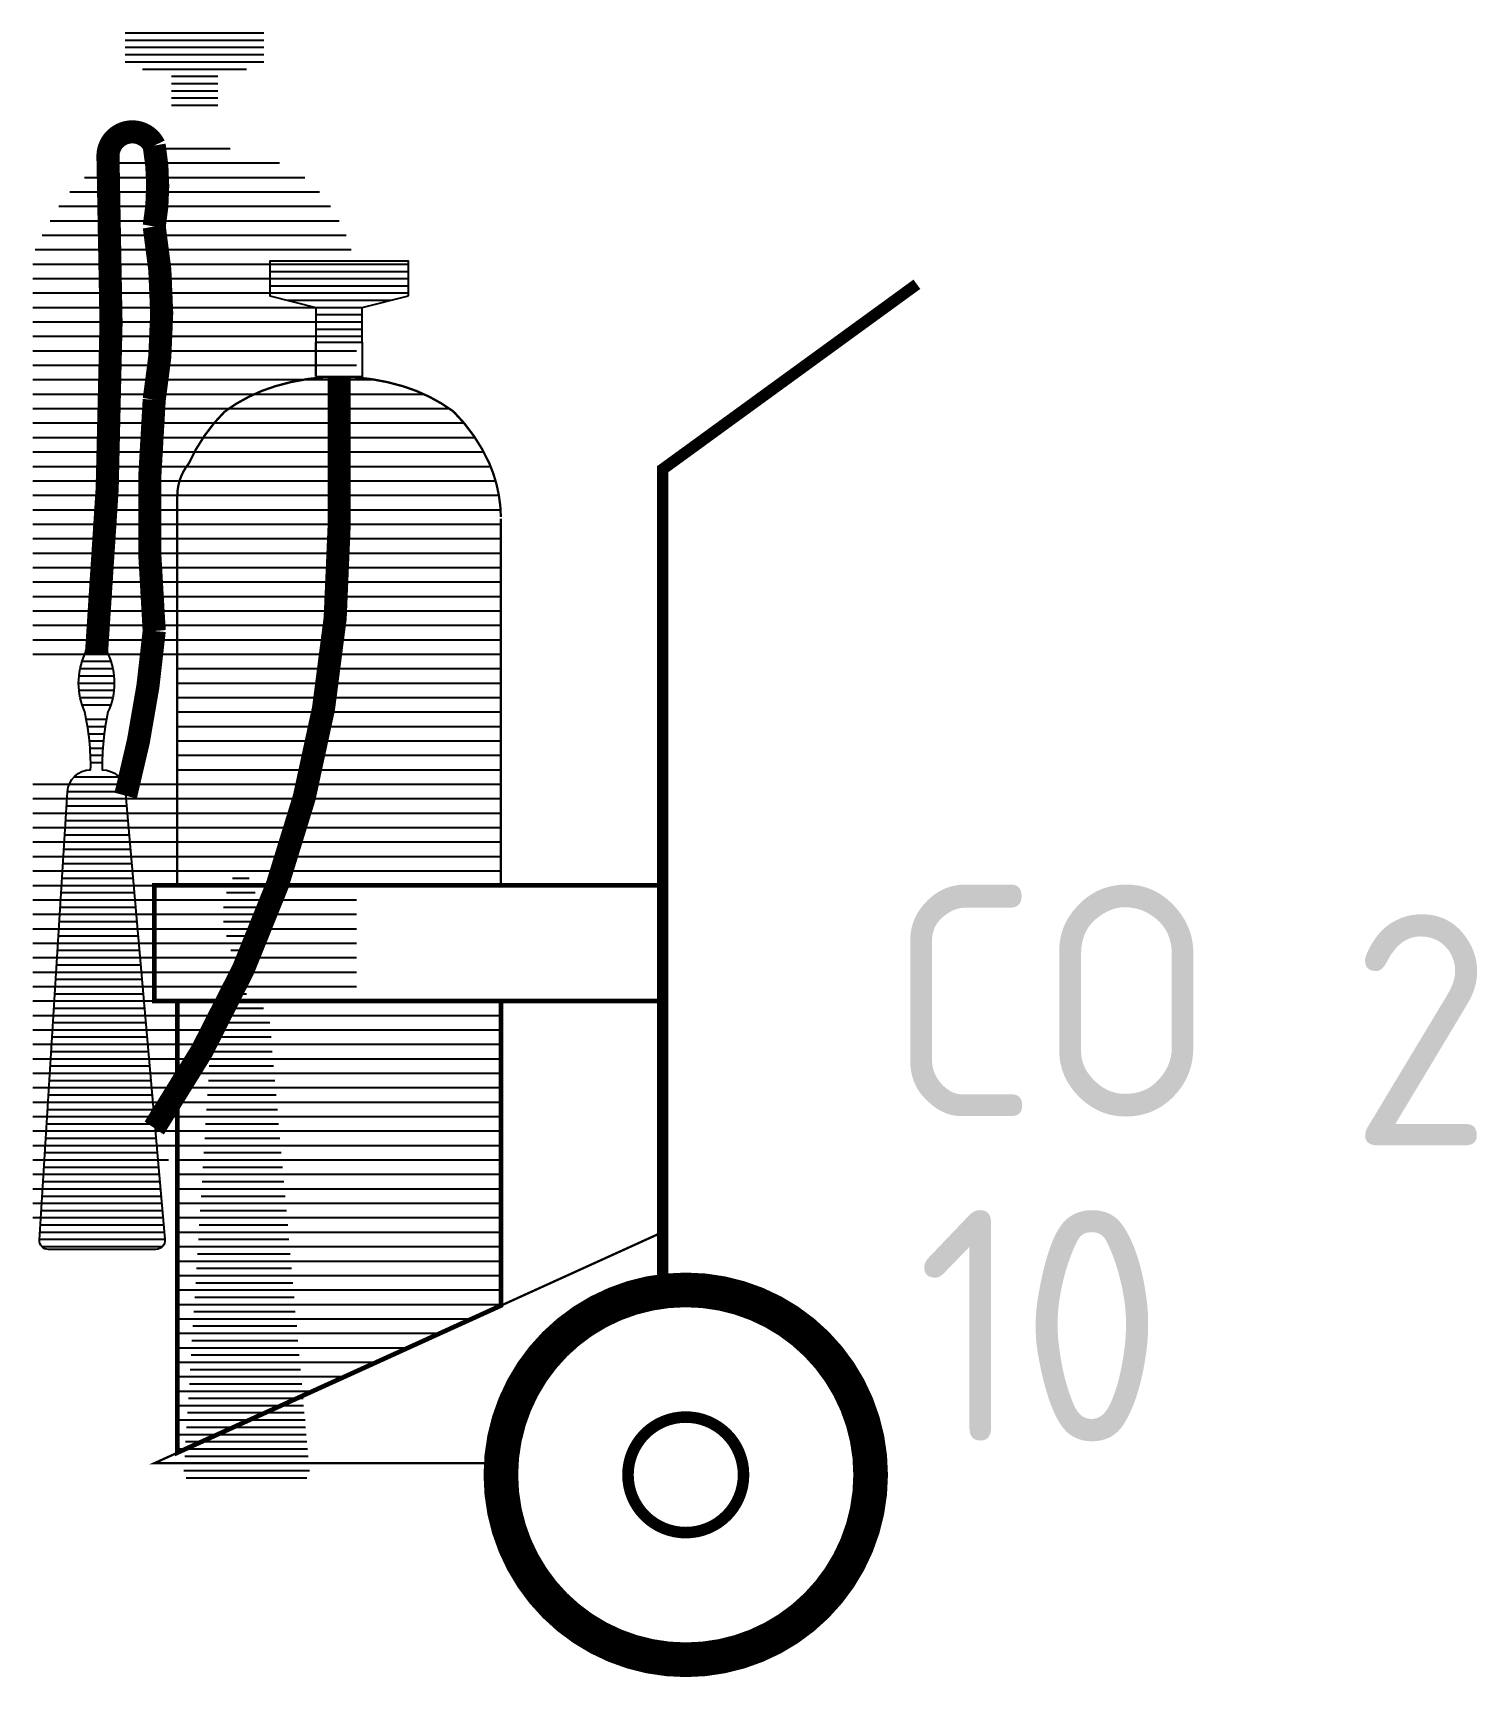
# Model space of a CAD drawing. Extents: x 89.1 to 101.6, y 36.2 to 50.4.
import ezdxf

# ---------------------------------------------------------------- set-up
doc = ezdxf.new("R2010")
doc.units = 0
doc.header["$LTSCALE"] = 2
doc.layers.get('0').update_dxf_attribs({"color": 16, "linetype": 'CONTINUOUS'})
for name, color, linetype in [('ROOD', 1, 'CONTINUOUS'), ('TXT', 7, 'CONTINUOUS'), ('VEILIG', 7, 'CONTINUOUS')]:
    doc.layers.add(name, color=color, linetype=linetype)
doc.styles.get("Standard").update_dxf_attribs({"font": 'ISO'})

# ---------------------------------------------------------------- blocks, each defined once
blk = doc.blocks.new('*X')
at = {"color": 0}
for p, q in [((91.15, 48.375), (92.35, 48.375)), ((91.15, 48.312), (92.35, 48.312)), ((91.15, 48.25), (92.35, 48.25)), ((91.15, 48.188), (92.35, 48.188)), ((91.15, 48.125), (92.35, 48.125)), ((91.3, 48.062), (92.2, 48.062)), ((91.55, 48), (91.95, 48)), ((91.55, 47.938), (91.95, 47.938)), ((91.55, 47.875), (91.95, 47.875)), ((91.55, 47.812), (91.95, 47.812)), ((91.55, 47.75), (91.95, 47.75)), ((91.443, 47.375), (92.057, 47.375)), ((91.017, 47.25), (92.483, 47.25)), ((90.796, 47.125), (92.704, 47.125)), ((90.669, 47), (92.831, 47)), ((90.575, 46.875), (92.925, 46.875)), ((90.499, 46.75), (93.001, 46.75)), ((90.431, 46.625), (93.061, 46.625)), ((90.35, 46.375), (93.133, 46.375)), ((90.369, 46.5), (93.104, 46.5)), ((90.35, 46.25), (93.147, 46.25)), ((90.35, 46.125), (93.15, 46.125)), ((90.35, 46), (93.15, 46)), ((90.35, 45.875), (93.15, 45.875)), ((90.35, 45.75), (93.15, 45.75)), ((90.35, 45.625), (93.15, 45.625)), ((90.35, 45.5), (93.15, 45.5)), ((90.35, 45.375), (93.15, 45.375)), ((90.35, 45.25), (93.15, 45.25)), ((90.35, 45.125), (93.15, 45.125)), ((90.35, 45), (93.15, 45)), ((90.35, 44.875), (93.15, 44.875)), ((90.35, 44.75), (93.15, 44.75)), ((90.35, 44.625), (93.15, 44.625)), ((90.35, 44.5), (93.15, 44.5)), ((90.35, 44.375), (93.15, 44.375)), ((90.35, 44.25), (93.15, 44.25)), ((90.35, 44.125), (93.15, 44.125)), ((90.35, 44), (93.15, 44)), ((90.35, 43.875), (93.15, 43.875)), ((90.35, 43.75), (93.15, 43.75)), ((90.35, 43.625), (93.15, 43.625)), ((90.35, 43.5), (93.15, 43.5)), ((90.35, 43.375), (93.15, 43.375)), ((90.35, 43.25), (93.15, 43.25)), ((90.35, 43.125), (93.15, 43.125)), ((90.891, 43.125), (90.909, 43.125)), ((90.35, 43), (93.15, 43)), ((90.8, 43), (91, 43)), ((90.827, 43.062), (90.973, 43.062)), ((90.759, 42.875), (91.041, 42.875)), ((90.776, 42.938), (91.024, 42.938)), ((90.746, 42.75), (91.054, 42.75)), ((90.749, 42.812), (91.051, 42.812)), ((90.749, 42.688), (91.051, 42.688)), ((90.759, 42.625), (91.041, 42.625)), ((90.776, 42.562), (91.024, 42.562)), ((90.813, 42.438), (90.987, 42.438)), ((90.824, 42.375), (90.976, 42.375)), ((90.833, 42.312), (90.967, 42.312)), ((90.84, 42.25), (90.96, 42.25)), ((90.845, 42.188), (90.955, 42.188)), ((90.848, 42.125), (90.952, 42.125)), ((90.85, 42.062), (90.95, 42.062)), ((90.35, 41.875), (93.15, 41.875)), ((90.665, 41.875), (91.135, 41.875)), ((90.705, 41.938), (91.095, 41.938)), ((90.35, 41.75), (93.15, 41.75)), ((90.643, 41.688), (91.161, 41.688)), ((90.646, 41.75), (91.155, 41.75)), ((90.65, 41.812), (91.15, 41.812)), ((90.35, 41.625), (93.15, 41.625)), ((90.635, 41.562), (91.172, 41.562)), ((90.639, 41.625), (91.166, 41.625)), ((90.35, 41.5), (93.15, 41.5)), ((90.627, 41.438), (91.183, 41.438)), ((90.631, 41.5), (91.177, 41.5)), ((90.35, 41.375), (93.15, 41.375)), ((90.619, 41.312), (91.194, 41.312)), ((90.623, 41.375), (91.188, 41.375)), ((90.35, 41.25), (93.15, 41.25)), ((90.35, 41.125), (93.15, 41.125)), ((90.607, 41.125), (91.211, 41.125)), ((90.611, 41.188), (91.205, 41.188)), ((90.615, 41.25), (91.2, 41.25)), ((90.35, 41), (93.15, 41)), ((90.599, 41), (91.222, 41)), ((90.603, 41.062), (91.216, 41.062)), ((90.35, 40.875), (93.15, 40.875)), ((90.591, 40.875), (91.233, 40.875)), ((90.595, 40.938), (91.227, 40.938)), ((90.35, 40.75), (93.15, 40.75)), ((90.58, 40.688), (91.249, 40.688)), ((90.584, 40.75), (91.244, 40.75)), ((90.587, 40.812), (91.238, 40.812)), ((90.35, 40.625), (93.15, 40.625)), ((90.572, 40.562), (91.261, 40.562)), ((90.576, 40.625), (91.255, 40.625)), ((90.35, 40.5), (93.15, 40.5)), ((90.564, 40.438), (91.272, 40.438)), ((90.568, 40.5), (91.266, 40.5)), ((90.35, 40.375), (93.15, 40.375)), ((90.556, 40.312), (91.283, 40.312)), ((90.56, 40.375), (91.277, 40.375)), ((90.35, 40.25), (93.15, 40.25)), ((90.35, 40.125), (93.15, 40.125)), ((90.544, 40.125), (91.299, 40.125)), ((90.548, 40.188), (91.294, 40.188)), ((90.552, 40.25), (91.288, 40.25)), ((90.35, 40), (93.15, 40)), ((90.536, 40), (91.31, 40)), ((90.54, 40.062), (91.305, 40.062)), ((90.35, 39.875), (93.15, 39.875)), ((90.528, 39.875), (91.322, 39.875)), ((90.532, 39.938), (91.316, 39.938)), ((90.35, 39.75), (93.15, 39.75)), ((90.521, 39.75), (91.333, 39.75)), ((90.525, 39.812), (91.327, 39.812)), ((90.35, 39.625), (93.15, 39.625)), ((90.509, 39.562), (91.349, 39.562)), ((90.513, 39.625), (91.344, 39.625)), ((90.517, 39.688), (91.338, 39.688)), ((90.35, 39.5), (93.15, 39.5)), ((90.501, 39.438), (91.36, 39.438)), ((90.505, 39.5), (91.355, 39.5)), ((90.35, 39.375), (93.15, 39.375)), ((90.493, 39.312), (91.371, 39.312)), ((90.497, 39.375), (91.366, 39.375)), ((90.35, 39.25), (92.9, 39.25)), ((90.35, 39.125), (92.625, 39.125)), ((90.481, 39.125), (91.388, 39.125)), ((90.485, 39.188), (91.383, 39.188)), ((90.489, 39.25), (91.377, 39.25)), ((90.35, 39), (92.35, 39)), ((90.473, 39), (91.399, 39)), ((90.477, 39.062), (91.394, 39.062)), ((90.35, 38.875), (92.075, 38.875)), ((90.466, 38.875), (91.41, 38.875)), ((90.469, 38.938), (91.405, 38.938)), ((90.35, 38.75), (91.8, 38.75)), ((90.458, 38.75), (91.421, 38.75)), ((90.462, 38.812), (91.416, 38.812)), ((90.35, 38.625), (91.525, 38.625)), ((90.446, 38.562), (91.438, 38.562)), ((90.45, 38.625), (91.432, 38.625)), ((90.454, 38.688), (91.427, 38.688)), ((90.35, 38.5), (91.25, 38.5)), ((90.438, 38.438), (91.449, 38.438)), ((90.442, 38.5), (91.443, 38.5)), ((90.35, 38.375), (90.975, 38.375)), ((90.43, 38.312), (91.46, 38.312)), ((90.434, 38.375), (91.455, 38.375)), ((90.35, 38.25), (90.7, 38.25)), ((90.35, 38.125), (90.425, 38.125)), ((90.418, 38.125), (91.477, 38.125)), ((90.422, 38.188), (91.471, 38.188)), ((90.426, 38.25), (91.466, 38.25)), ((90.411, 38), (91.488, 38)), ((90.414, 38.062), (91.482, 38.062)), ((90.407, 37.938), (91.493, 37.938)), ((90.428, 37.875), (91.472, 37.875))]:
    blk.add_line(p, q, dxfattribs=at)

msp = doc.modelspace()

# ---------------------------------------------------------------- linework, layer by layer
at = {"layer": 'VEILIG', "color": 0}
for p, q in [((91.95, 47.7), (91.95, 47.4)), ((91.95, 47.4), (91.55, 47.4))]:
    msp.add_line(p, q, dxfattribs=at)
for points, const_width in [([(89.65, 45, 0.03122), (89.75, 49.3, -0.812792), (90.15, 49.4, -0.08646), (90.15, 48.7, -0.086403), (90.15, 47.2, 0.043175), (90.15, 45.2, -0.043714), (89.903, 43.776, 0.215027)], 0.2), ([(91.75, 47.4), (91.75, 46.1, -0.150136), (90.15, 40.9, 0.232394)], 0.2), ([(93.15, 46.188, 0.098815), (93.051, 46.649, 0.091066), (92.74, 47.099, 0.084661), (92.303, 47.318, 0.073854), (91.75, 47.4, 0.073854), (91.197, 47.318, 0.084661), (90.76, 47.099, 0.091066), (90.449, 46.649, 0.171526), (90.35, 46.373), (90.35, 43)], 0.02), ([(94.25, 37.9, 1), (95.25, 37.9, 1), (94.25, 37.9, 1)], 0.1)]:
    msp.add_lwpolyline(points, format="xyb", dxfattribs=dict(at, const_width=const_width))
msp.add_lwpolyline([(92.35, 48.1), (92.35, 48.4), (91.15, 48.4), (91.15, 48.1), (91.55, 48), (91.55, 47.7), (91.95, 47.7), (91.95, 48)], close=True, dxfattribs=at)
for points, const_width in [([(94.55, 39.5), (94.55, 46.6), (96.75, 48.2)], 0.1), ([(91.55, 47.7), (91.55, 47.4)], 0.02), ([(93.15, 43), (93.15, 46.173)], 0.02), ([(94.55, 42), (90.15, 42), (90.15, 43), (94.55, 43)], 0.04), ([(93.15, 42), (93.15, 39.364), (90.35, 38.091), (90.35, 42)], 0.04), ([(94.55, 39.487), (94.55, 40), (90.15, 38), (93.153, 38)], 0.02)]:
    msp.add_lwpolyline(points, dxfattribs=dict(at, const_width=const_width))
msp.add_lwpolyline([(89.7, 45.1, -0.078461), (89.75, 45, -0.216637), (89.75, 44.5, 0.058232), (89.7, 44, -0.385314), (89.899, 43.82), (90.243, 39.938, -0.443716), (90.164, 39.85), (89.236, 39.85, -0.428923), (89.156, 39.934), (89.4, 43.81, -0.399656), (89.6, 44, 0.058232), (89.55, 44.5, -0.216637), (89.55, 45, -0.078461), (89.6, 45.1, -0.514618)], format="xyb", close=True, dxfattribs=at)
at = {"layer": 'VEILIG', "color": 0, "const_width": 0.3}
msp.add_lwpolyline([(93.15, 37.9, 1), (96.35, 37.9, 1)], format="xyb", close=True, dxfattribs=at)

# ---------------------------------------------------------------- block references
at = {"layer": 'ROOD', "color": 0}
msp.add_blockref('*X', (0, 0), dxfattribs=at)
msp.add_blockref('*X', (0, 0), dxfattribs=at)
at = {"layer": 'VEILIG', "color": 0}
msp.add_blockref('*X', (-1.25, 2), dxfattribs=at)

# ---------------------------------------------------------------- texts
at = {"layer": 'TXT', "color": 0}
for s, p in [('CO', (96.5, 41)), ('2', (100.5, 40.75)), ('10', (96.75, 38.19))]:
    msp.add_text(s, height=2, dxfattribs=at).set_placement(p)

doc.saveas('drawing.dxf')
